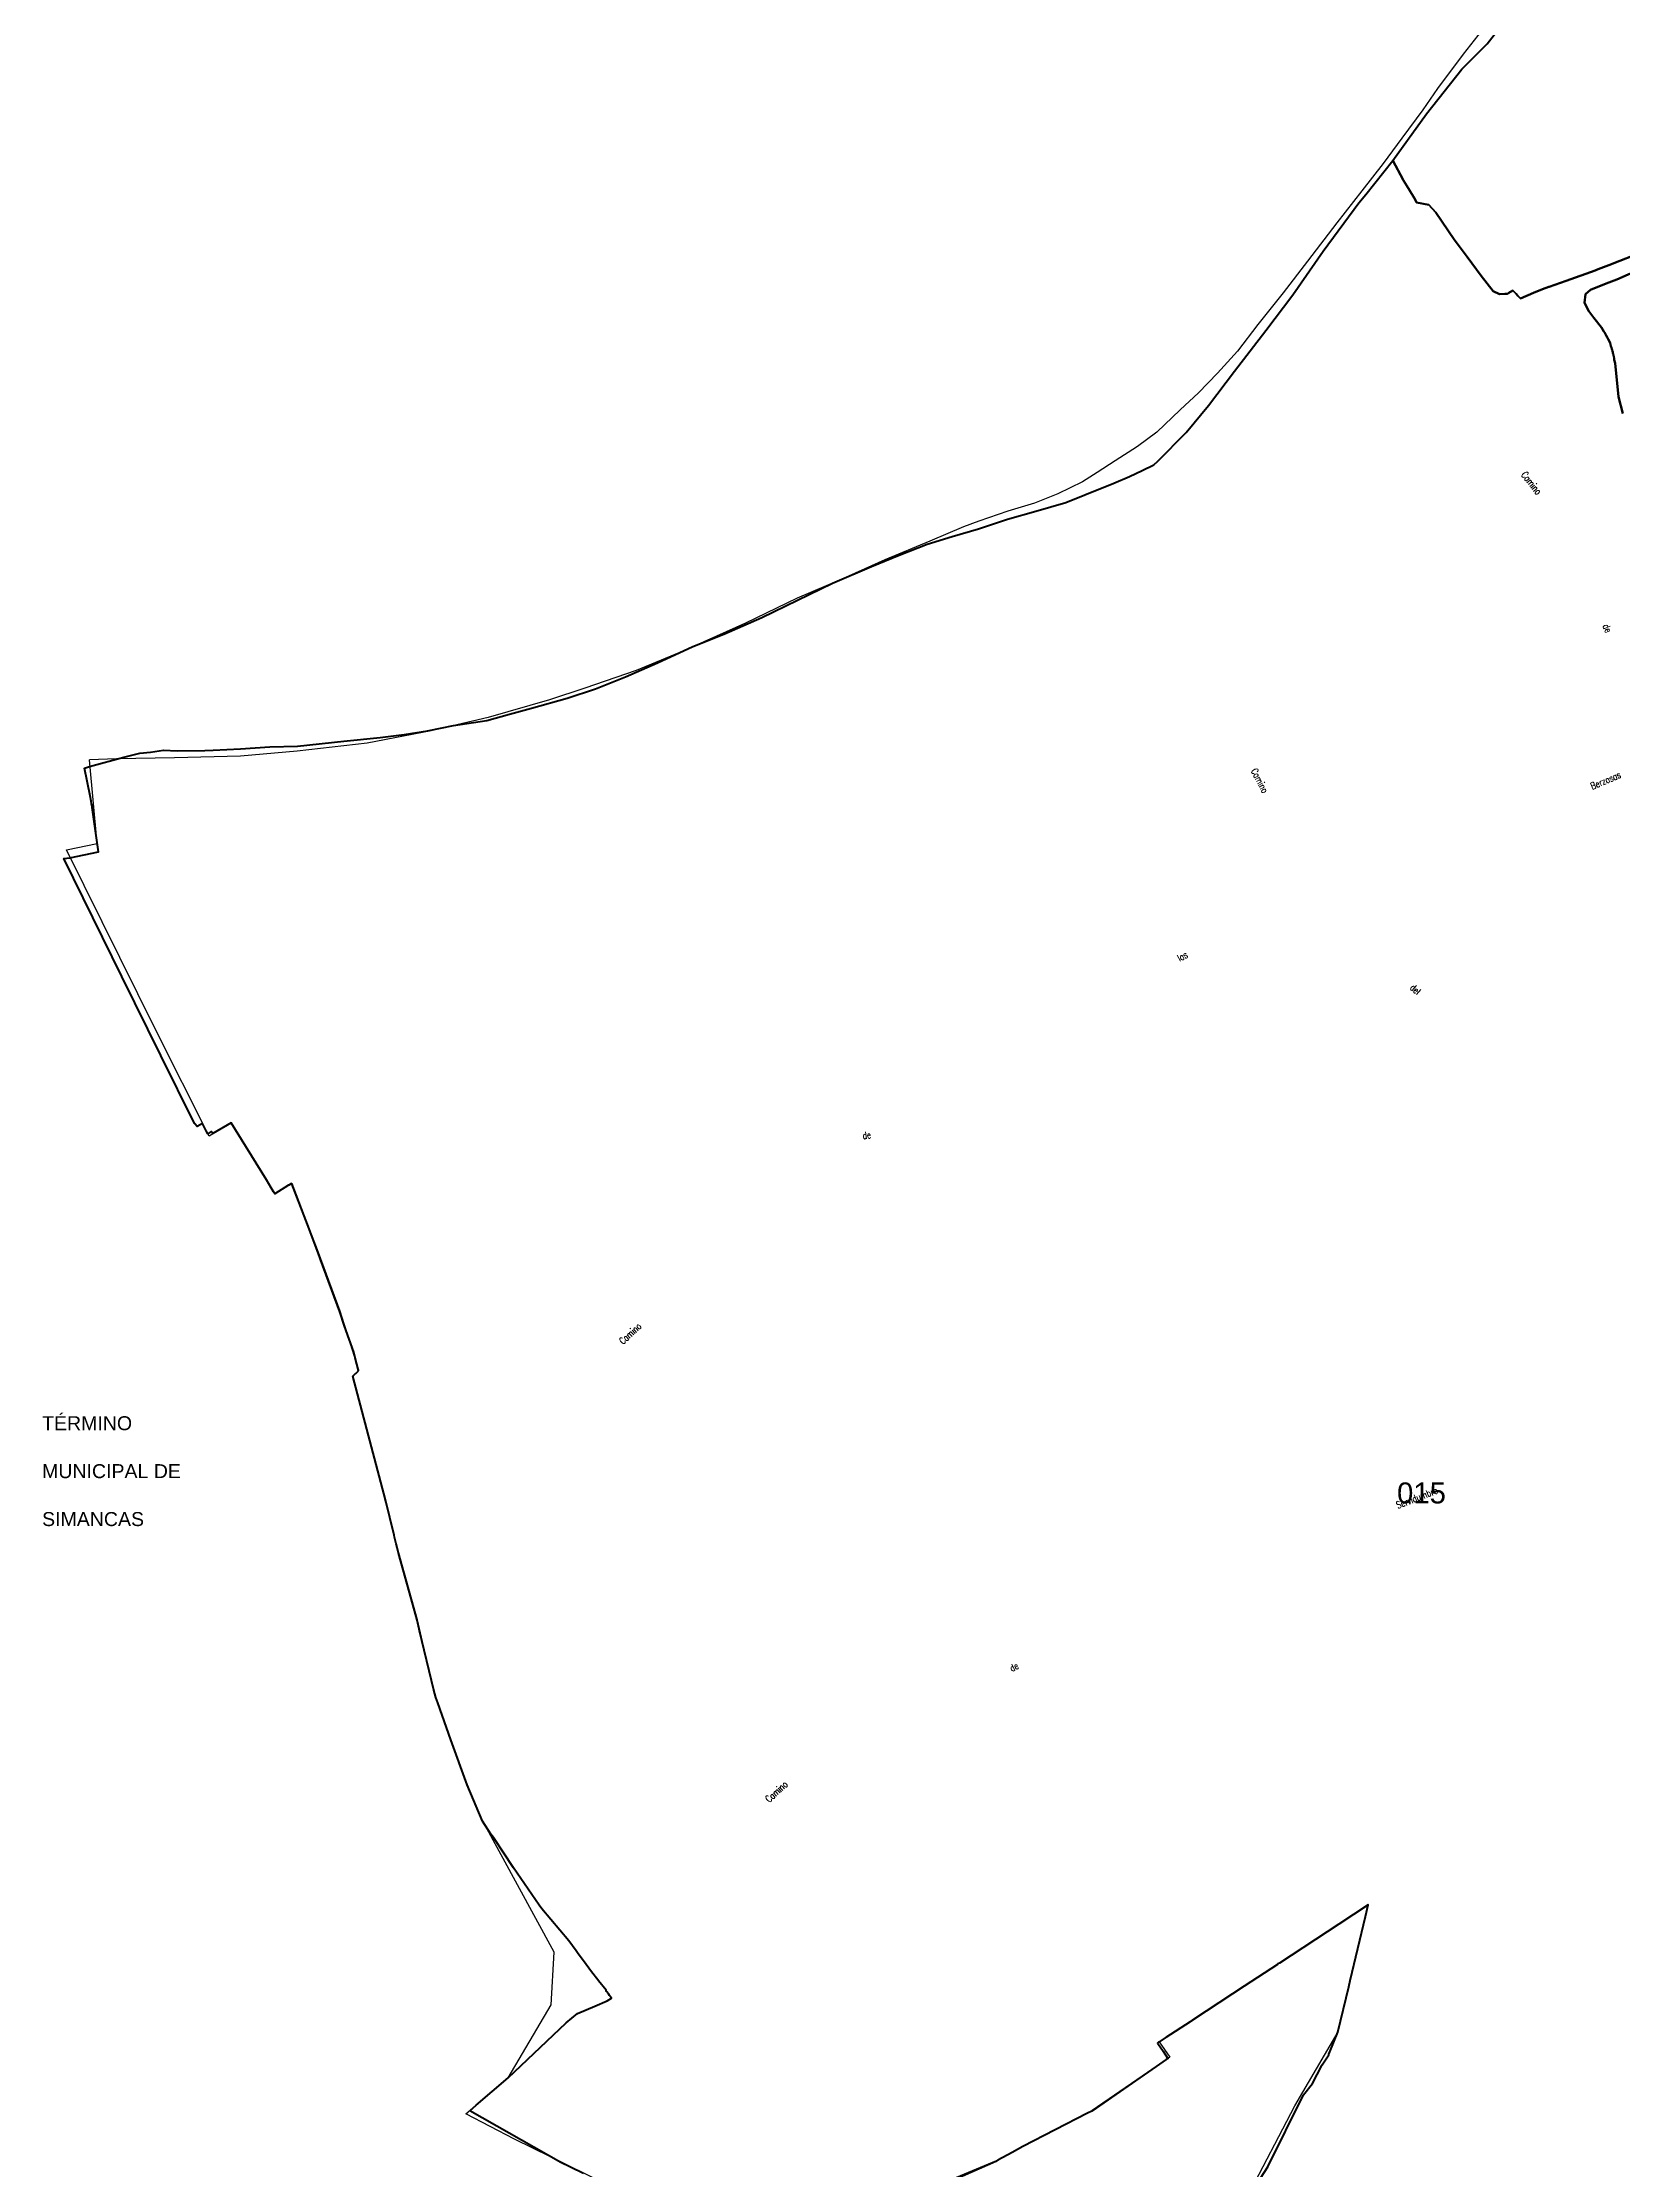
# Model space of a CAD drawing. Header units: metres. Extents: x 339638 to 364279, y 4598373 to 4630956.
# Drawn here: x 350173 to 352434, y 4605697 to 4608741 of the extents above; entities that cross this region are included whole.
import ezdxf
from ezdxf.enums import TextEntityAlignment as Align

# ---------------------------------------------------------------- set-up
doc = ezdxf.new("R2010")
doc.units = ezdxf.units.M
for name, color, linetype, lineweight in [('caminos', 1, 'Continuous', 0), ('poligonos_rusticos', 42, 'Continuous', 40), ('termino', 6, 'Continuous', 25), ('terminos_txt', 7, 'Continuous', 0)]:
    doc.layers.add(name, color=color, linetype=linetype, lineweight=lineweight)
doc.layers.add('poligonos_rustico_txt', color=7, linetype='Continuous')
doc.styles.add('Arial', font='arial.ttf')
doc.styles.add('caminos', font='simplex.shx', dxfattribs={"width": 0.75})
doc.styles.add('resto', font='arial.ttf')

msp = doc.modelspace()

# ---------------------------------------------------------------- linework, layer by layer
at = {"layer": 'poligonos_rusticos'}
for points in [[(352450.2, 4608435.8), (352430.5, 4608428.2), (352414.9, 4608422), (352399.7, 4608416.2), (352396.4, 4608414.9), (352395.2, 4608414.4), (352353.6, 4608399.6), (352345.7, 4608396.8), (352329.3, 4608390.9), (352328.9, 4608390.8), (352319.9, 4608387.6), (352306.9, 4608382.2), (352288.3, 4608374.4), (352284.7, 4608378.2), (352282.2, 4608380.8), (352280.5, 4608382.9), (352277.6, 4608385.9), (352271.8, 4608382.2), (352270, 4608381.1), (352266.2, 4608380.9), (352258.4, 4608380.4), (352249.1, 4608384.9), (352232.2, 4608406.9), (352212.3, 4608433.7), (352207.9, 4608439.6), (352193.6, 4608458.9), (352167.3, 4608497.2), (352157.1, 4608508.3), (352139.7, 4608511.5), (352139.4, 4608512), (352136, 4608518.4), (352134.9, 4608520.5), (352125.5, 4608535.7), (352120.9, 4608543.3), (352120.4, 4608544.1), (352105.7, 4608571.6), (352154.1, 4608638.7), (352204.4, 4608702.2), (352240.5, 4608738.5), (352282.1, 4608792.2)], [(350947.2, 4605690.8), (350928.8, 4605699.9), (350928.8, 4605699.9), (350915.1, 4605706.7), (350784.7, 4605780.8), (350793.6, 4605788.8), (350839.3, 4605827.7), (350922.6, 4605906.6), (350938.7, 4605919.7), (350963.3, 4605930.5), (350981.3, 4605938.3), (350987.5, 4605942.1), (350984.6, 4605945.9), (350982.9, 4605948), (350980.4, 4605951.3), (350979.7, 4605952.3), (350979.2, 4605952.9), (350979.9, 4605953.5), (350968.7, 4605966.8), (350967.6, 4605968), (350958.7, 4605979.7), (350947.1, 4605995.4), (350942.5, 4606001.5), (350938.6, 4606006.8), (350936.7, 4606009.5), (350926.1, 4606023.7), (350887.5, 4606069.5), (350883.9, 4606074.8), (350847, 4606128.5), (350818.7, 4606171.9), (350814.7, 4606176.8), (350802.8, 4606195.1), (350780.6, 4606247.2), (350757.6, 4606311.4), (350738.6, 4606364.4), (350736.1, 4606372.3), (350733.1, 4606382.6), (350712.8, 4606467.6), (350711.2, 4606474.2), (350709.2, 4606482.7), (350698.2, 4606522.4), (350682.5, 4606578.7), (350681, 4606585.1), (350680.8, 4606585.8), (350679.6, 4606590.6), (350679.3, 4606592.1), (350676.9, 4606601.5), (350676.2, 4606604.5), (350663.7, 4606655.1), (350617, 4606831.9), (350624.6, 4606839.4), (350625.4, 4606840.1), (350620.7, 4606858.4), (350619.6, 4606862.7), (350618.6, 4606866.3), (350605.3, 4606903.5), (350605.2, 4606903.6), (350598.6, 4606924.3), (350571.1, 4606999.2), (350567.7, 4607008.5), (350552.1, 4607049), (350529.7, 4607107.3), (350529.5, 4607107.9), (350525.5, 4607105.4), (350525.3, 4607105.3), (350505.7, 4607093.1), (350503.6, 4607095.9), (350493.6, 4607112.8), (350442.8, 4607194.7), (350417, 4607179.1), (350414.2, 4607182), (350409.6, 4607178.8), (350407.4, 4607183), (350405.4, 4607187.1), (350403.6, 4607190.7), (350402.1, 4607193.6), (350394.5, 4607189.5), (350390.8, 4607193.2), (350390.5, 4607193.4), (350342.5, 4607290.8), (350286.7, 4607403.9), (350203.5, 4607572.6), (350212.3, 4607574), (350253.1, 4607582.4), (350244.2, 4607645.7), (350243.9, 4607647.6), (350243.3, 4607651.3), (350242.6, 4607654.7), (350241.2, 4607662.3), (350233, 4607701.9), (350240.1, 4607704.3), (350289.5, 4607717.9), (350312.3, 4607723.7), (350327.4, 4607725.1), (350346.2, 4607727.8), (350365.6, 4607727), (350405.2, 4607727.6), (350417.2, 4607728.1), (350456.6, 4607729.6), (350498.5, 4607732.7), (350537.9, 4607733.6), (350604.5, 4607740.7), (350656.4, 4607746.1), (350690.6, 4607750.2), (350723.9, 4607755.5), (350761.3, 4607763.1), (350808.8, 4607770.5), (350841.5, 4607779.3), (350873, 4607787.8), (350923.8, 4607802.1), (350964.5, 4607815.6), (351007.2, 4607832.6), (351053, 4607852.8), (351104, 4607876.2), (351148.3, 4607894), (351202.7, 4607917.6), (351253.7, 4607942.7), (351303.8, 4607967), (351359.5, 4607990.6), (351398.9, 4608006.8), (351439.2, 4608022.6), (351475, 4608033.5), (351512.6, 4608044.6), (351554.4, 4608058.3), (351594.5, 4608069.8), (351637.8, 4608082.2), (351664.9, 4608093.3), (351706.4, 4608110.1), (351728.7, 4608119.6), (351747.1, 4608128.1), (351763.7, 4608136.4), (351769.4, 4608141.4), (351809.7, 4608182.6), (351842, 4608221), (351879.1, 4608270.1), (351924.1, 4608328.4), (351962.5, 4608379.6), (352005.8, 4608441.9), (352057.2, 4608511.1), (352067, 4608523.3), (352105.7, 4608571.6), (352120.4, 4608544.1), (352120.4, 4608544.1), (352120.9, 4608543.3), (352125.5, 4608535.7), (352134.9, 4608520.5), (352136, 4608518.4), (352139.4, 4608512), (352139.7, 4608511.5), (352157.1, 4608508.3), (352167.3, 4608497.2), (352193.6, 4608458.9), (352207.9, 4608439.6), (352212.3, 4608433.7), (352232.2, 4608406.9), (352249.1, 4608384.9), (352258.4, 4608380.4), (352266.2, 4608380.9), (352270, 4608381.1), (352271.8, 4608382.2), (352277.6, 4608385.9), (352280.5, 4608382.9), (352282.2, 4608380.8), (352284.7, 4608378.2), (352288.3, 4608374.4), (352306.9, 4608382.2), (352319.9, 4608387.6), (352328.9, 4608390.8), (352329.3, 4608390.9), (352345.7, 4608396.8), (352353.6, 4608399.6), (352395.2, 4608414.4), (352396.4, 4608414.9), (352399.7, 4608416.2), (352414.9, 4608422), (352430.5, 4608428.2), (352450.2, 4608435.8)], [(352503.2, 4608435.2), (352426.1, 4608401.6), (352410.8, 4608395.5), (352388.5, 4608386.6), (352381.4, 4608380.3), (352380.1, 4608367.9), (352386, 4608356.2), (352393.6, 4608346.6), (352404.5, 4608332.9), (352407.7, 4608327.1), (352408.9, 4608325.1), (352410.1, 4608323.1), (352411.2, 4608321.1), (352412.3, 4608319), (352413.4, 4608316.9), (352413.8, 4608316.2), (352416.8, 4608310.6), (352417.9, 4608306), (352418.1, 4608305.3), (352418.6, 4608303.9), (352419.2, 4608301.7), (352419.4, 4608301), (352420, 4608299), (352420.5, 4608297.5), (352420.8, 4608296.2), (352421, 4608295.2), (352421.5, 4608293), (352421.9, 4608290.9), (352422.3, 4608288.7), (352422.6, 4608286.6), (352423.8, 4608281.8), (352428.5, 4608233.5), (352434.9, 4608209.8)], [(352434.9, 4608209.8), (352428.5, 4608233.5), (352423.8, 4608281.8), (352422.6, 4608286.6), (352422.3, 4608288.7), (352421.9, 4608290.9), (352421.5, 4608293), (352421, 4608295.2), (352420.8, 4608296.2), (352420.5, 4608297.5), (352420, 4608299), (352419.4, 4608301), (352419.2, 4608301.7), (352418.6, 4608303.9), (352418.1, 4608305.3), (352417.9, 4608306), (352416.8, 4608310.6), (352413.8, 4608316.2), (352413.4, 4608316.9), (352412.3, 4608319), (352411.2, 4608321.1), (352410.1, 4608323.1), (352408.9, 4608325.1), (352407.7, 4608327.1), (352404.5, 4608332.9), (352393.6, 4608346.6), (352386, 4608356.2), (352380.1, 4608367.9), (352381.4, 4608380.3), (352388.5, 4608386.6), (352410.8, 4608395.5), (352426.1, 4608401.6), (352503.2, 4608435.2)], [(351876.3, 4605622.4), (351926.7, 4605700.3), (351977.9, 4605803.5), (351990.7, 4605819.7), (352004.3, 4605845.3), (352004.7, 4605846.3), (352013.9, 4605860.9), (352014.3, 4605861.6), (352015.6, 4605864.9), (352027.2, 4605893), (352042.7, 4605957.9), (352044.8, 4605967.1), (352066.6, 4606058.6), (352070.6, 4606075.4), (352028.2, 4606047.7), (351943.4, 4605992.1), (351941.3, 4605990.8), (351940.5, 4605990.2), (351883.5, 4605952.8), (351883, 4605952.5), (351876.4, 4605948.1), (351819, 4605910.5), (351815.5, 4605908.2), (351781, 4605885.6), (351770.9, 4605878.9), (351770.5, 4605878.7), (351769, 4605877.5), (351769.3, 4605877), (351776.9, 4605865.8), (351783.8, 4605855.5), (351783.5, 4605855.3), (351781.5, 4605853.9), (351767, 4605843.9), (351709.3, 4605804), (351675.1, 4605780.3), (351668.8, 4605777.1), (351575.9, 4605729.4), (351560.8, 4605721.1), (351540.4, 4605709.9), (351537.7, 4605708.3), (351434.2, 4605663)]]:
    msp.add_lwpolyline(points, dxfattribs=at)
at = {"layer": 'termino'}
for points in [[(352232.5, 4608757.5), (352206.5, 4608723.8), (352169.6, 4608674.8), (352148.6, 4608644.3), (352118.7, 4608603.8), (352091.8, 4608567.3), (352061.3, 4608528.3), (352025.4, 4608482.3), (351983.5, 4608427.8), (351948.6, 4608382.3), (351912.7, 4608336.8), (351883.2, 4608298.8), (351854.8, 4608267.3), (351827.4, 4608239.3), (351801.4, 4608214.8), (351768, 4608182.8), (351740.1, 4608162.3), (351708.1, 4608141.8), (351682.7, 4608125.3), (351661.7, 4608111.8), (351626.3, 4608094.8), (351592.9, 4608081.3), (351554.5, 4608069.8), (351513.1, 4608055.8), (351491.2, 4608047.3), (351442.8, 4608026.8), (351378.5, 4608000.3), (351317.1, 4607972.8), (351253.3, 4607945.3), (351179, 4607909.8), (351091.7, 4607870.3), (351022.8, 4607841.8), (350949, 4607816.8), (350898.7, 4607799.8), (350810.9, 4607774.8), (350729.1, 4607755.3), (350637.8, 4607737.8), (350537.6, 4607726.3), (350456.3, 4607719.3), (350362.1, 4607716.8), (350278.8, 4607715.3), (350240.2, 4607714.2)], [(350976.7, 4605676.9), (350848.7, 4605740.1), (350779.1, 4605776.5), (350839.6, 4605828), (350900.9, 4605932.5), (350905.2, 4606007.6), (350803.1, 4606195.4), (350780.9, 4606247.8), (350735.2, 4606373.8), (350709.5, 4606483.3), (350682.8, 4606579.1), (350617.2, 4606832.4), (350625.7, 4606840.6), (350598.9, 4606924.8), (350568, 4607008.9), (350530.5, 4607107.6), (350506, 4607093.3), (350442.9, 4607194.9), (350411.7, 4607175.4), (350334.8, 4607328), (350207.2, 4607585), (350251.4, 4607594.1), (350240.2, 4607714.2)], [(351897.1, 4605657.2), (351965.5, 4605788), (352027.6, 4605893.6), (352071, 4606076), (351771.2, 4605879.3), (351786.5, 4605857.5), (351675.5, 4605780.9), (351538.1, 4605708.9), (351351.4, 4605631.4)]]:
    msp.add_lwpolyline(points, dxfattribs=at)

# ---------------------------------------------------------------- texts
at = {"layer": 'caminos', "style": 'caminos', "width": 0.75}
for s, rotation, p in [('Camino', -51.9044, (352286.4, 4608119.9)), ('de', -66.6136, (352403, 4607904.6)), ('Camino', -62.8804, (351899.6, 4607697.2)), ('Berzosas', 23.1378, (352392.6, 4607668.4)), ('las', 28.3581, (351802.1, 4607422.5)), ('del', -40.2896, (352127.4, 4607384.2)), ('de', 7.3675, (351347.8, 4607168.1)), ('Camino', 43.0837, (351006, 4606874.5)), ('Servidumbre', 21.1726, (352114.1, 4606639.4)), ('de', 25.9554, (351561.7, 4606406.2)), ('Camino', 42.6584, (351215.2, 4606219))]:
    msp.add_text(s, height=10, rotation=rotation, dxfattribs=at).set_placement(p, align=Align.BOTTOM_LEFT)
at = {"layer": 'poligonos_rustico_txt', "style": 'Arial'}
msp.add_text('015', height=30, dxfattribs=at).set_placement((352146.7, 4606640.9), align=Align.BOTTOM_CENTER)
at = {"layer": 'terminos_txt', "style": 'resto'}
for s, p in [('TÉRMINO', (350172.4, 4606754.7)), ('MUNICIPAL DE', (350172.4, 4606686.1)), ('SIMANCAS', (350172.4, 4606617.5))]:
    msp.add_text(s, height=20, dxfattribs=at).set_placement(p)

doc.saveas('drawing.dxf')
